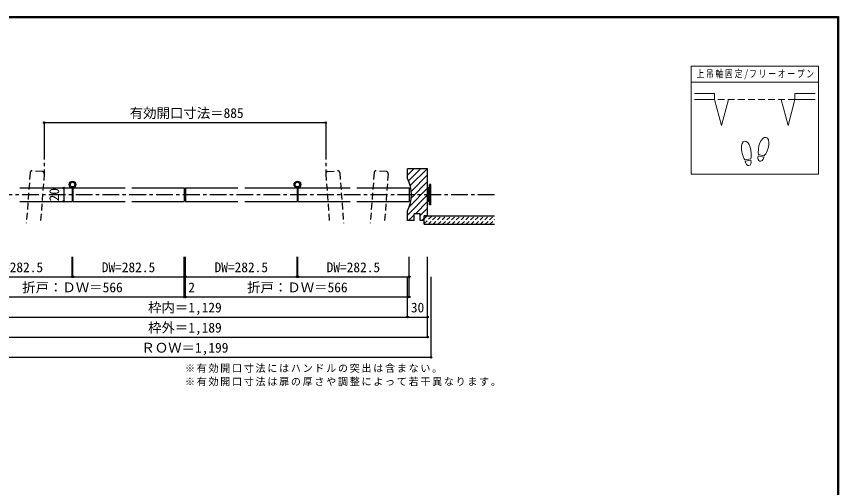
# Model space of a CAD drawing. Units: millimetres at full size, sheet at 1:5. Extents: x -973 to 977, y -718 to 696.
# Drawn here: x -250 to 977, y -7 to 696 of the extents above; entities that cross this region are included whole.
import ezdxf
from ezdxf.enums import TextEntityAlignment as Align

# ---------------------------------------------------------------- set-up
doc = ezdxf.new("R2010")
doc.units = ezdxf.units.MM
doc.header["$LTSCALE"] = 5
doc.header["$PDMODE"] = 32
doc.header["$PDSIZE"] = 2.5
for name, pattern in [('CHAIN1', [8, 5, -1, 1, -1]), ('DASHED1', [1.8, 1.2, -0.6]), ('DASHED2', [3, 2, -1])]:
    doc.linetypes.add(name, pattern=pattern)
doc.layers.add('0-0_補助線', color=7, linetype='Continuous', lineweight=18)
for name, color, linetype in [('0-1_通り芯', 4, 'CHAIN1'), ('0-3_仕上げ', 2, 'Continuous'), ('0-4_枠', 3, 'Continuous'), ('0-6_扉', 6, 'Continuous'), ('0-7_金物', 7, 'Continuous'), ('0-A_文字', 7, 'Continuous'), ('0-B_寸法', 7, 'Continuous'), ('0-C_ハッチ', 4, 'DASHED1'), ('F-1_枠', 6, 'Continuous')]:
    doc.layers.add(name, color=color, linetype=linetype)
doc.styles.add('ＭＳ ゴシック', font='')
doc.styles.get('ＭＳ ゴシック').set_extended_font_data('MS Gothic')

msp = doc.modelspace()

# ---------------------------------------------------------------- linework, layer by layer
at = {"layer": '0-0_補助線', "color": 3}
for p, q in [((756.639, 621.667), (756.639, 460.667)), ((946.639, 621.667), (756.639, 621.667)), ((946.639, 597.667), (756.639, 597.667)), ((845.664, 483.378), (837.018, 481.853)), ((846.029, 481.31), (837.383, 479.785)), ((865.132, 485.706), (856.651, 487.978)), ((865.675, 487.735), (857.195, 490.007))]:
    msp.add_line(p, q, dxfattribs=at)
at = {"layer": '0-0_補助線', "color": 2}
for p, q in [((791.639, 580.751), (761.639, 580.751)), ((791.639, 580.751), (791.639, 571.751)), ((911.639, 580.751), (911.639, 571.751)), ((911.639, 580.751), (941.639, 580.751)), ((791.639, 571.751), (761.639, 571.751)), ((801.992, 533.114), (791.639, 571.751)), ((801.992, 533.114), (812.345, 571.751)), ((890.934, 571.751), (901.287, 533.114)), ((911.639, 571.751), (901.287, 533.114)), ((911.639, 571.751), (941.639, 571.751))]:
    msp.add_line(p, q, dxfattribs=at)
at = {"layer": '0-0_補助線', "linetype": 'DASHED2'}
msp.add_line((911.639, 571.751), (791.639, 571.751), dxfattribs=at)
at = {"layer": '0-0_補助線', "color": 3}
msp.add_lwpolyline([(946.639, 621.667), (946.639, 460.667), (756.639, 460.667)], dxfattribs=at)
for centre, major_axis, ratio, start_param, end_param in [((864.92, 501.878), (3.644, 13.601), 0.5, 4.34059143, 8.22577918), ((839.003, 495.877), (-2.445, 13.867), 0.5, 4.34059143, 8.22577918), ((839.073, 495.481), (-2.963, 16.802), 0.4, 3.84030852, 4.43255203), ((864.816, 501.489), (4.416, 16.48), 0.4, 1.85063327, 2.44287679), ((864.816, 501.489), (4.416, 16.48), 0.4, 3.84030852, 4.43255203), ((839.073, 495.481), (-2.963, 16.802), 0.4, 1.85063327, 2.44287679), ((841.706, 480.548), (-1.27, 7.205), 0.6, 1.57079633, 4.71238898), ((860.892, 486.842), (1.894, 7.067), 0.6, 1.57079633, 4.71238898)]:
    msp.add_ellipse(centre, major_axis=major_axis, ratio=ratio, start_param=start_param, end_param=end_param, dxfattribs=at)
at = {"layer": '0-1_通り芯'}
for p, q in [((-208.347, 507.5), (-208.347, 461.264)), ((211.653, 507.5), (211.653, 461.264)), ((463.653, 430), (-460.347, 430))]:
    msp.add_line(p, q, dxfattribs=at)
at = {"layer": '0-3_仕上げ'}
for p, q in [((358.653, 386), (358.653, 398.5)), ((358.653, 398.5), (463.653, 398.5)), ((358.653, 386), (463.653, 386))]:
    msp.add_line(p, q, dxfattribs=at)
at = {"layer": '0-4_枠'}
for p, q in [((333.653, 454), (333.653, 468.5)), ((363.653, 468.5), (333.653, 468.5)), ((363.653, 398.5), (363.653, 468.5)), ((352.653, 401.5), (343.653, 401.5)), ((343.653, 391.5), (343.653, 401.5)), ((352.653, 391.5), (352.653, 401.5)), ((363.653, 398.5), (358.653, 398.5)), ((358.653, 391.5), (358.653, 398.5)), ((358.653, 391.5), (352.653, 391.5))]:
    msp.add_line(p, q, dxfattribs=at)
msp.add_lwpolyline([(343.653, 391.5), (341.084, 391.5), (333.653, 391.5), (333.653, 406)], dxfattribs=at)
msp.add_arc((288.653, 430), 51, 331.92751, 28.07249, dxfattribs=at)
at = {"layer": '0-6_扉', "color": 2, "linetype": 'DASHED2'}
for p, q in [((-229.287, 462.855), (-235.013, 387.5)), ((-211.111, 464.483), (-226.068, 465.619)), ((-208.347, 461.264), (-213.953, 387.5)), ((211.653, 461.264), (217.259, 387.5)), ((214.417, 464.483), (229.374, 465.619)), ((232.593, 462.855), (238.32, 387.5)), ((283.814, 462.855), (278.088, 387.5)), ((301.99, 464.483), (287.033, 465.619)), ((304.754, 461.264), (299.148, 387.5))]:
    msp.add_line(p, q, dxfattribs=at)
at = {"layer": '0-6_扉'}
for p, q in [((-244.722, 440), (-166.597, 440)), ((-166.597, 440), (-166.597, 420)), ((-165.597, 440), (-87.472, 440)), ((-165.597, 440), (-165.597, 420)), ((-77.472, 440), (0.653, 440)), ((0.653, 440), (0.653, 420)), ((2.653, 440), (80.778, 440)), ((2.653, 440), (2.653, 420)), ((90.778, 440), (168.903, 440)), ((168.903, 440), (168.903, 420)), ((169.903, 440), (248.028, 440)), ((169.903, 440), (169.903, 420)), ((258.028, 440), (336.153, 440)), ((336.153, 440), (336.153, 420)), ((-244.722, 420), (-166.597, 420)), ((-165.597, 420), (-87.472, 420)), ((-77.472, 420), (0.653, 420)), ((2.653, 420), (80.778, 420)), ((90.778, 420), (168.903, 420)), ((169.903, 420), (248.028, 420)), ((258.028, 420), (336.153, 420))]:
    msp.add_line(p, q, dxfattribs=at)
at = {"layer": '0-6_扉', "color": 2, "linetype": 'DASHED2'}
for centre, start, end in [((-226.295, 462.628), 85.65398, 175.65398), ((-211.338, 461.491), 355.65398, 85.65398), ((214.644, 461.491), 94.34602, 184.34602), ((229.601, 462.628), 4.34602, 94.34602), ((286.806, 462.628), 85.65398, 175.65398), ((301.763, 461.491), 355.65398, 85.65398)]:
    msp.add_arc(centre, 3, start, end, dxfattribs=at)
at = {"layer": '0-7_金物'}
for p, q in [((366.653, 415), (366.653, 445)), ((368.653, 445), (366.653, 445)), ((368.653, 415), (368.653, 445)), ((364.653, 439), (363.653, 439)), ((366.653, 440), (364.653, 440)), ((364.653, 420), (364.653, 440)), ((364.653, 421), (363.653, 421)), ((366.653, 420), (364.653, 420)), ((368.653, 415), (366.653, 415))]:
    msp.add_line(p, q, dxfattribs=at)
for centre, radius in [((-166.097, 445), 5), ((-166.097, 445), 3.5), ((169.403, 445), 5), ((169.403, 445), 3.5)]:
    msp.add_circle(centre, radius, dxfattribs=at)
at = {"layer": '0-B_寸法', "color": 4}
for p, q in [((-208.347, 537.5), (-208.347, 507.5)), ((-208.347, 537.5), (211.653, 537.5)), ((211.653, 537.5), (211.653, 507.5)), ((-179.166, 440), (-179.166, 420)), ((-166.597, 307.5), (-166.597, 337.5)), ((-165.597, 307.5), (-165.597, 337.5)), ((0.653, 277.5), (0.653, 337.5)), ((2.653, 277.5), (2.653, 337.5)), ((168.903, 307.5), (168.903, 337.5)), ((169.903, 307.5), (169.903, 337.5)), ((336.153, 277.5), (336.153, 337.5)), ((363.653, 247.5), (363.653, 337.5)), ((-332.847, 307.5), (-166.597, 307.5)), ((-165.597, 307.5), (0.653, 307.5)), ((2.653, 307.5), (168.903, 307.5)), ((169.903, 307.5), (336.153, 307.5)), ((333.653, 247.5), (333.653, 307.5)), ((368.653, 307.5), (368.653, 187.5)), ((-332.847, 277.5), (0.653, 277.5)), ((0.653, 277.5), (2.653, 277.5)), ((2.653, 277.5), (336.153, 277.5)), ((-330.347, 247.5), (333.653, 247.5)), ((333.653, 247.5), (363.653, 247.5)), ((363.653, 217.5), (363.653, 247.5)), ((-360.347, 217.5), (363.653, 217.5)), ((-365.347, 187.5), (368.653, 187.5))]:
    msp.add_line(p, q, dxfattribs=at)
at = {"layer": '0-B_寸法'}
for p in [(-208.347, 537.5), (211.653, 537.5), (-179.166, 440), (-179.166, 420), (-166.597, 307.5), (-165.597, 307.5), (0.653, 307.5), (2.653, 307.5), (168.903, 307.5), (169.903, 307.5), (336.153, 307.5), (0.653, 277.5), (2.653, 277.5), (336.153, 277.5), (333.653, 247.5), (363.653, 247.5), (363.653, 217.5), (368.653, 187.5)]:
    msp.add_point(p, dxfattribs=at)
at = {"layer": '0-C_ハッチ', "linetype": 'Continuous'}
for p, q in [((333.653, 459.091), (343.062, 468.5)), ((335.232, 450.771), (352.961, 468.5)), ((337.84, 443.479), (362.861, 468.5)), ((339.394, 435.134), (363.653, 459.393)), ((339.434, 425.274), (363.653, 449.493)), ((333.653, 399.694), (363.653, 429.694)), ((336.555, 412.496), (363.653, 439.594)), ((345.358, 401.5), (363.653, 419.795)), ((352.653, 398.895), (363.653, 409.895)), ((335.358, 391.5), (343.653, 399.795)), ((355.157, 391.5), (358.653, 394.996)), ((362.157, 398.5), (363.653, 399.996))]:
    msp.add_line(p, q, dxfattribs=at)
at = {"layer": '0-C_ハッチ'}
for p, q in [((358.653, 386.998), (370.155, 398.5)), ((358.653, 394.069), (363.084, 398.5)), ((364.726, 386), (377.226, 398.5)), ((371.797, 386), (384.297, 398.5)), ((378.868, 386), (391.368, 398.5)), ((385.939, 386), (398.439, 398.5)), ((393.01, 386), (405.51, 398.5)), ((400.081, 386), (412.581, 398.5)), ((407.152, 386), (419.652, 398.5)), ((414.223, 386), (426.723, 398.5)), ((421.294, 386), (433.794, 398.5)), ((428.365, 386), (440.865, 398.5)), ((435.437, 386), (447.937, 398.5)), ((442.508, 386), (455.008, 398.5)), ((449.579, 386), (462.079, 398.5)), ((456.65, 386), (463.653, 393.003))]:
    msp.add_line(p, q, dxfattribs=at)
at = {"layer": 'F-1_枠'}
for p, q in [((-973.347, 695.833), (976.653, 695.833)), ((-973.347, 695), (976.653, 695)), ((-973.347, 694.167), (976.653, 694.167)), ((974.986, 695.833), (974.986, -700.833)), ((975.82, 695.833), (975.82, -700.833)), ((976.653, 695.833), (976.653, -700.833))]:
    msp.add_line(p, q, dxfattribs=at)

# ---------------------------------------------------------------- texts
at = {"layer": '0-0_補助線', "insert": (764.764, 602.167), "char_height": 11, "attachment_point": 7, "style": 'ＭＳ ゴシック'}
msp.add_mtext('\\T1.23;\\W0.75;上吊軸固定/フリーオープン', dxfattribs=at)
at = {"layer": '0-A_文字', "char_height": 11, "attachment_point": 7, "style": 'ＭＳ ゴシック'}
for s, insert in [('\\T1.17;※有効開口寸法にはハンドルの突出は含まない。', (1.653, 164.282)), ('\\T1.17;※有効開口寸法は扉の厚さや調整によって若干異なります。', (1.653, 144.282))]:
    msp.add_mtext(s, dxfattribs=dict(at, insert=insert))
at = {"layer": '0-B_寸法', "style": 'ＭＳ ゴシック'}
for s, p in [('有効開口寸法＝885', (-80.697, 540)), ('DW=282.5', (-289.722, 310)), ('DW=282.5', (-122.472, 310)), ('DW=282.5', (45.778, 310)), ('DW=282.5', (213.028, 310)), ('折戸：ＤＷ＝566', (-241.097, 280)), ('2', (6.653, 280)), ('折戸：ＤＷ＝566', (94.403, 280)), ('枠内＝1,129', (-53.347, 250)), ('30', (338.653, 250)), ('枠外＝1,189', (-53.347, 220)), ('ＲＯＷ＝1,199', (-63.347, 190))]:
    msp.add_text(s, height=14.66, dxfattribs=at).set_placement(p, align=Align.BOTTOM_LEFT)
msp.add_text('20', height=14.66, rotation=90, dxfattribs=at).set_placement((-181.666, 420), align=Align.BOTTOM_LEFT)

doc.saveas('drawing.dxf')
